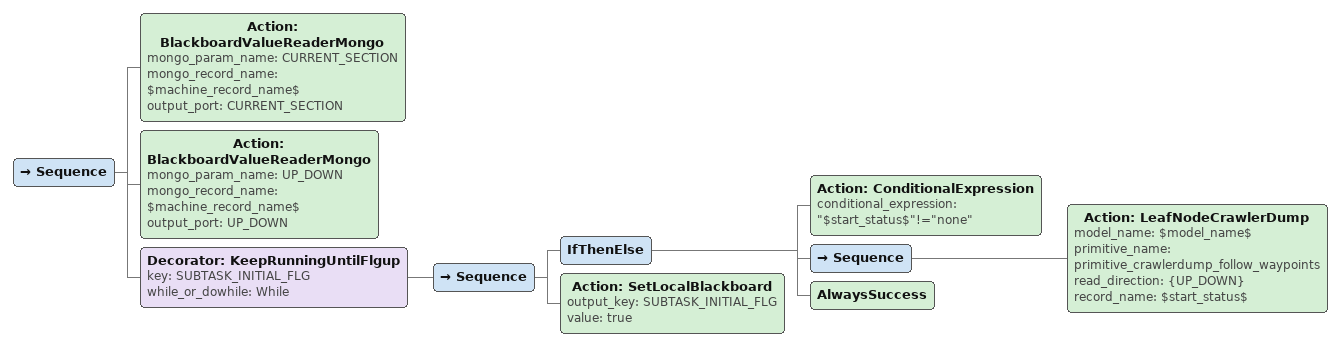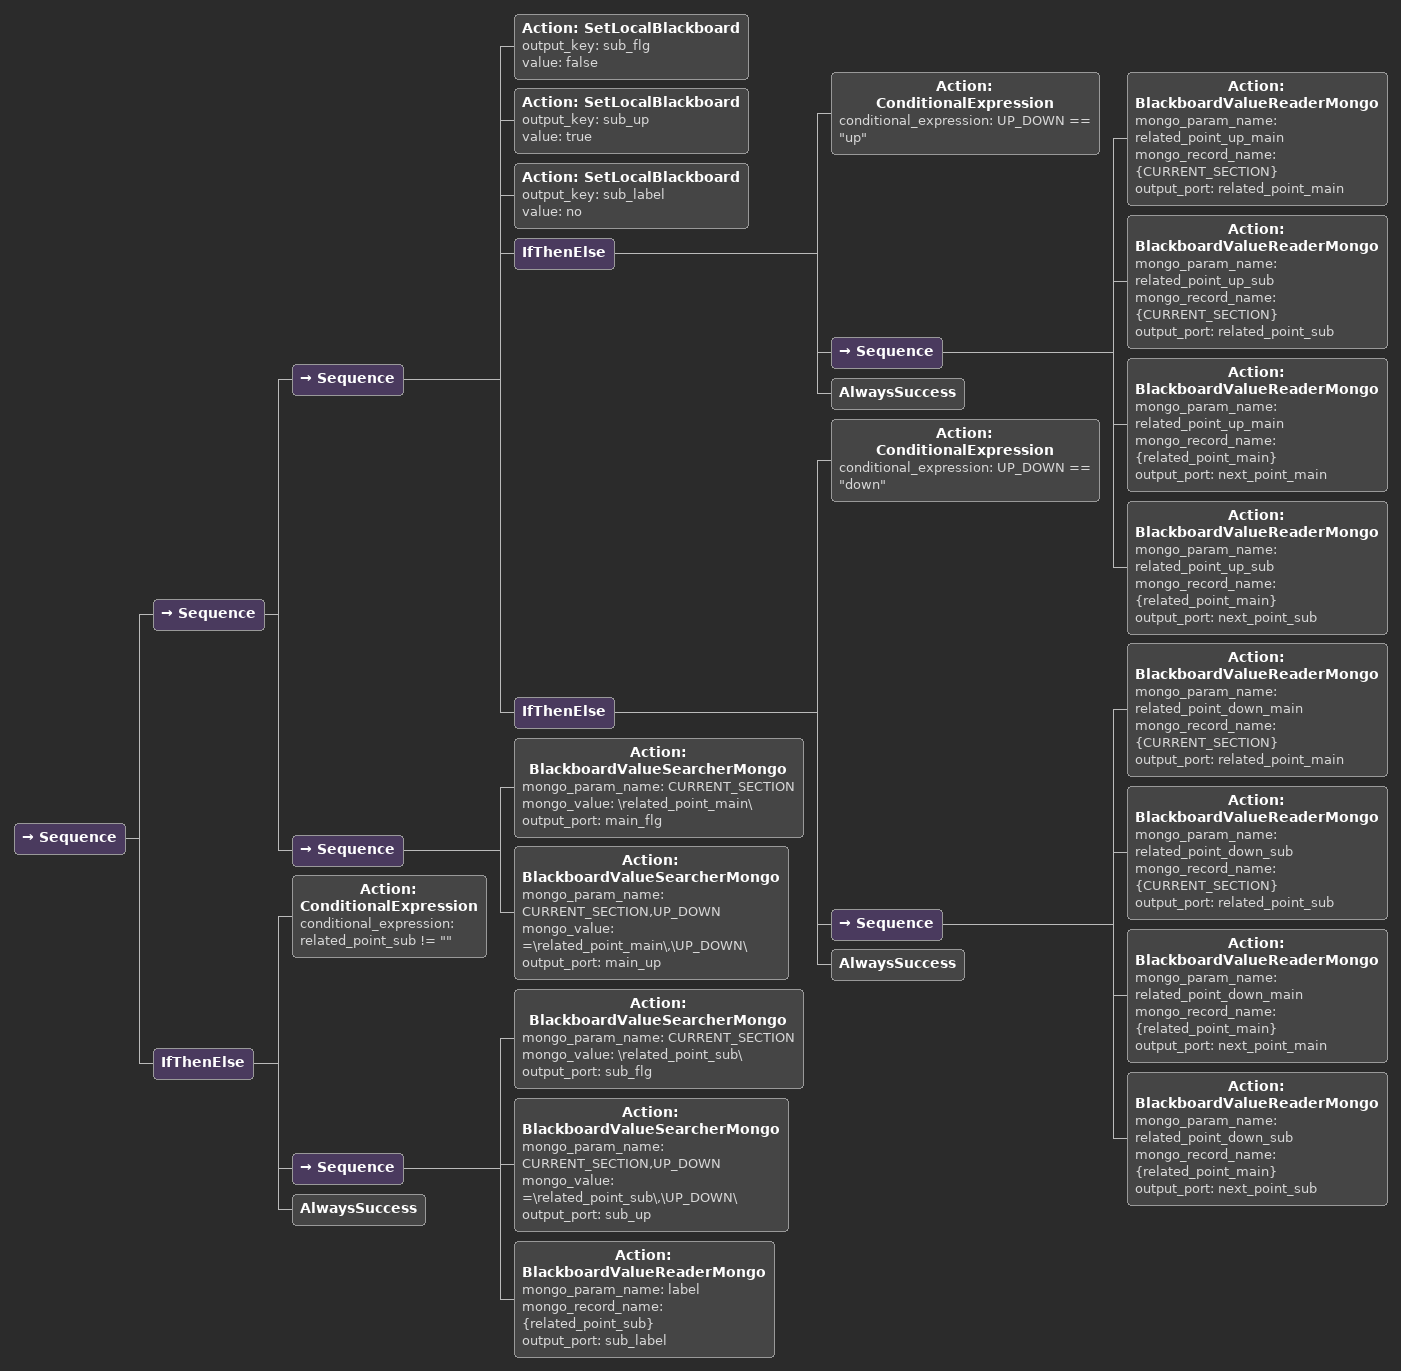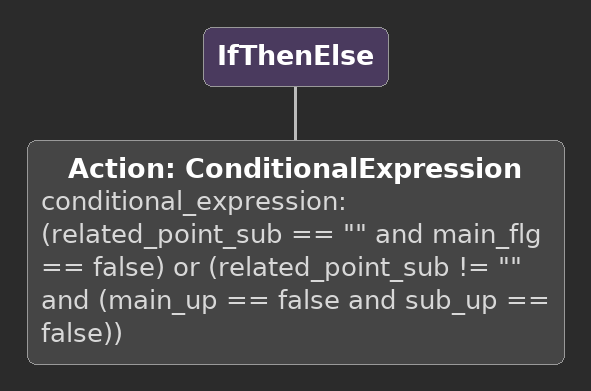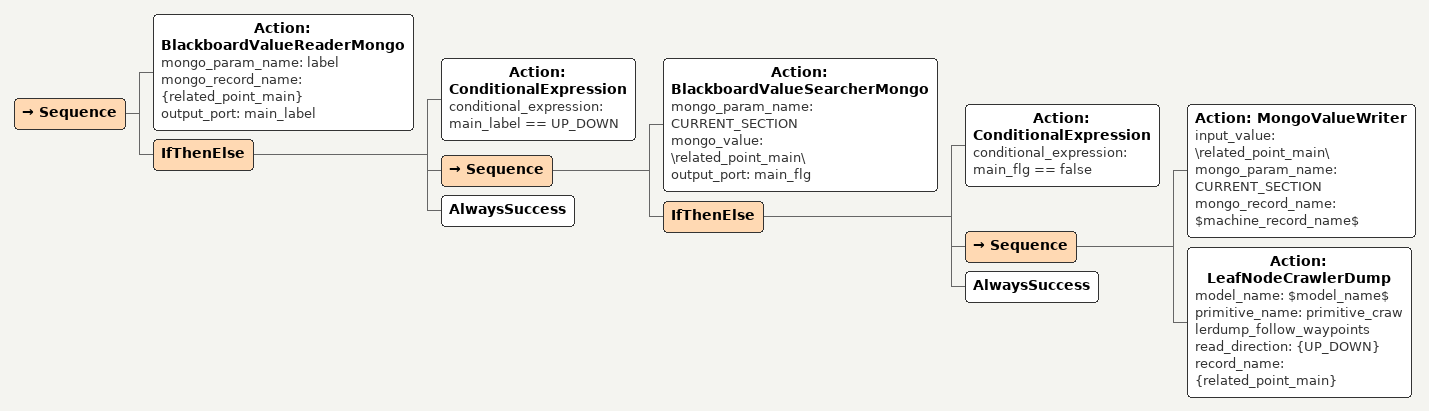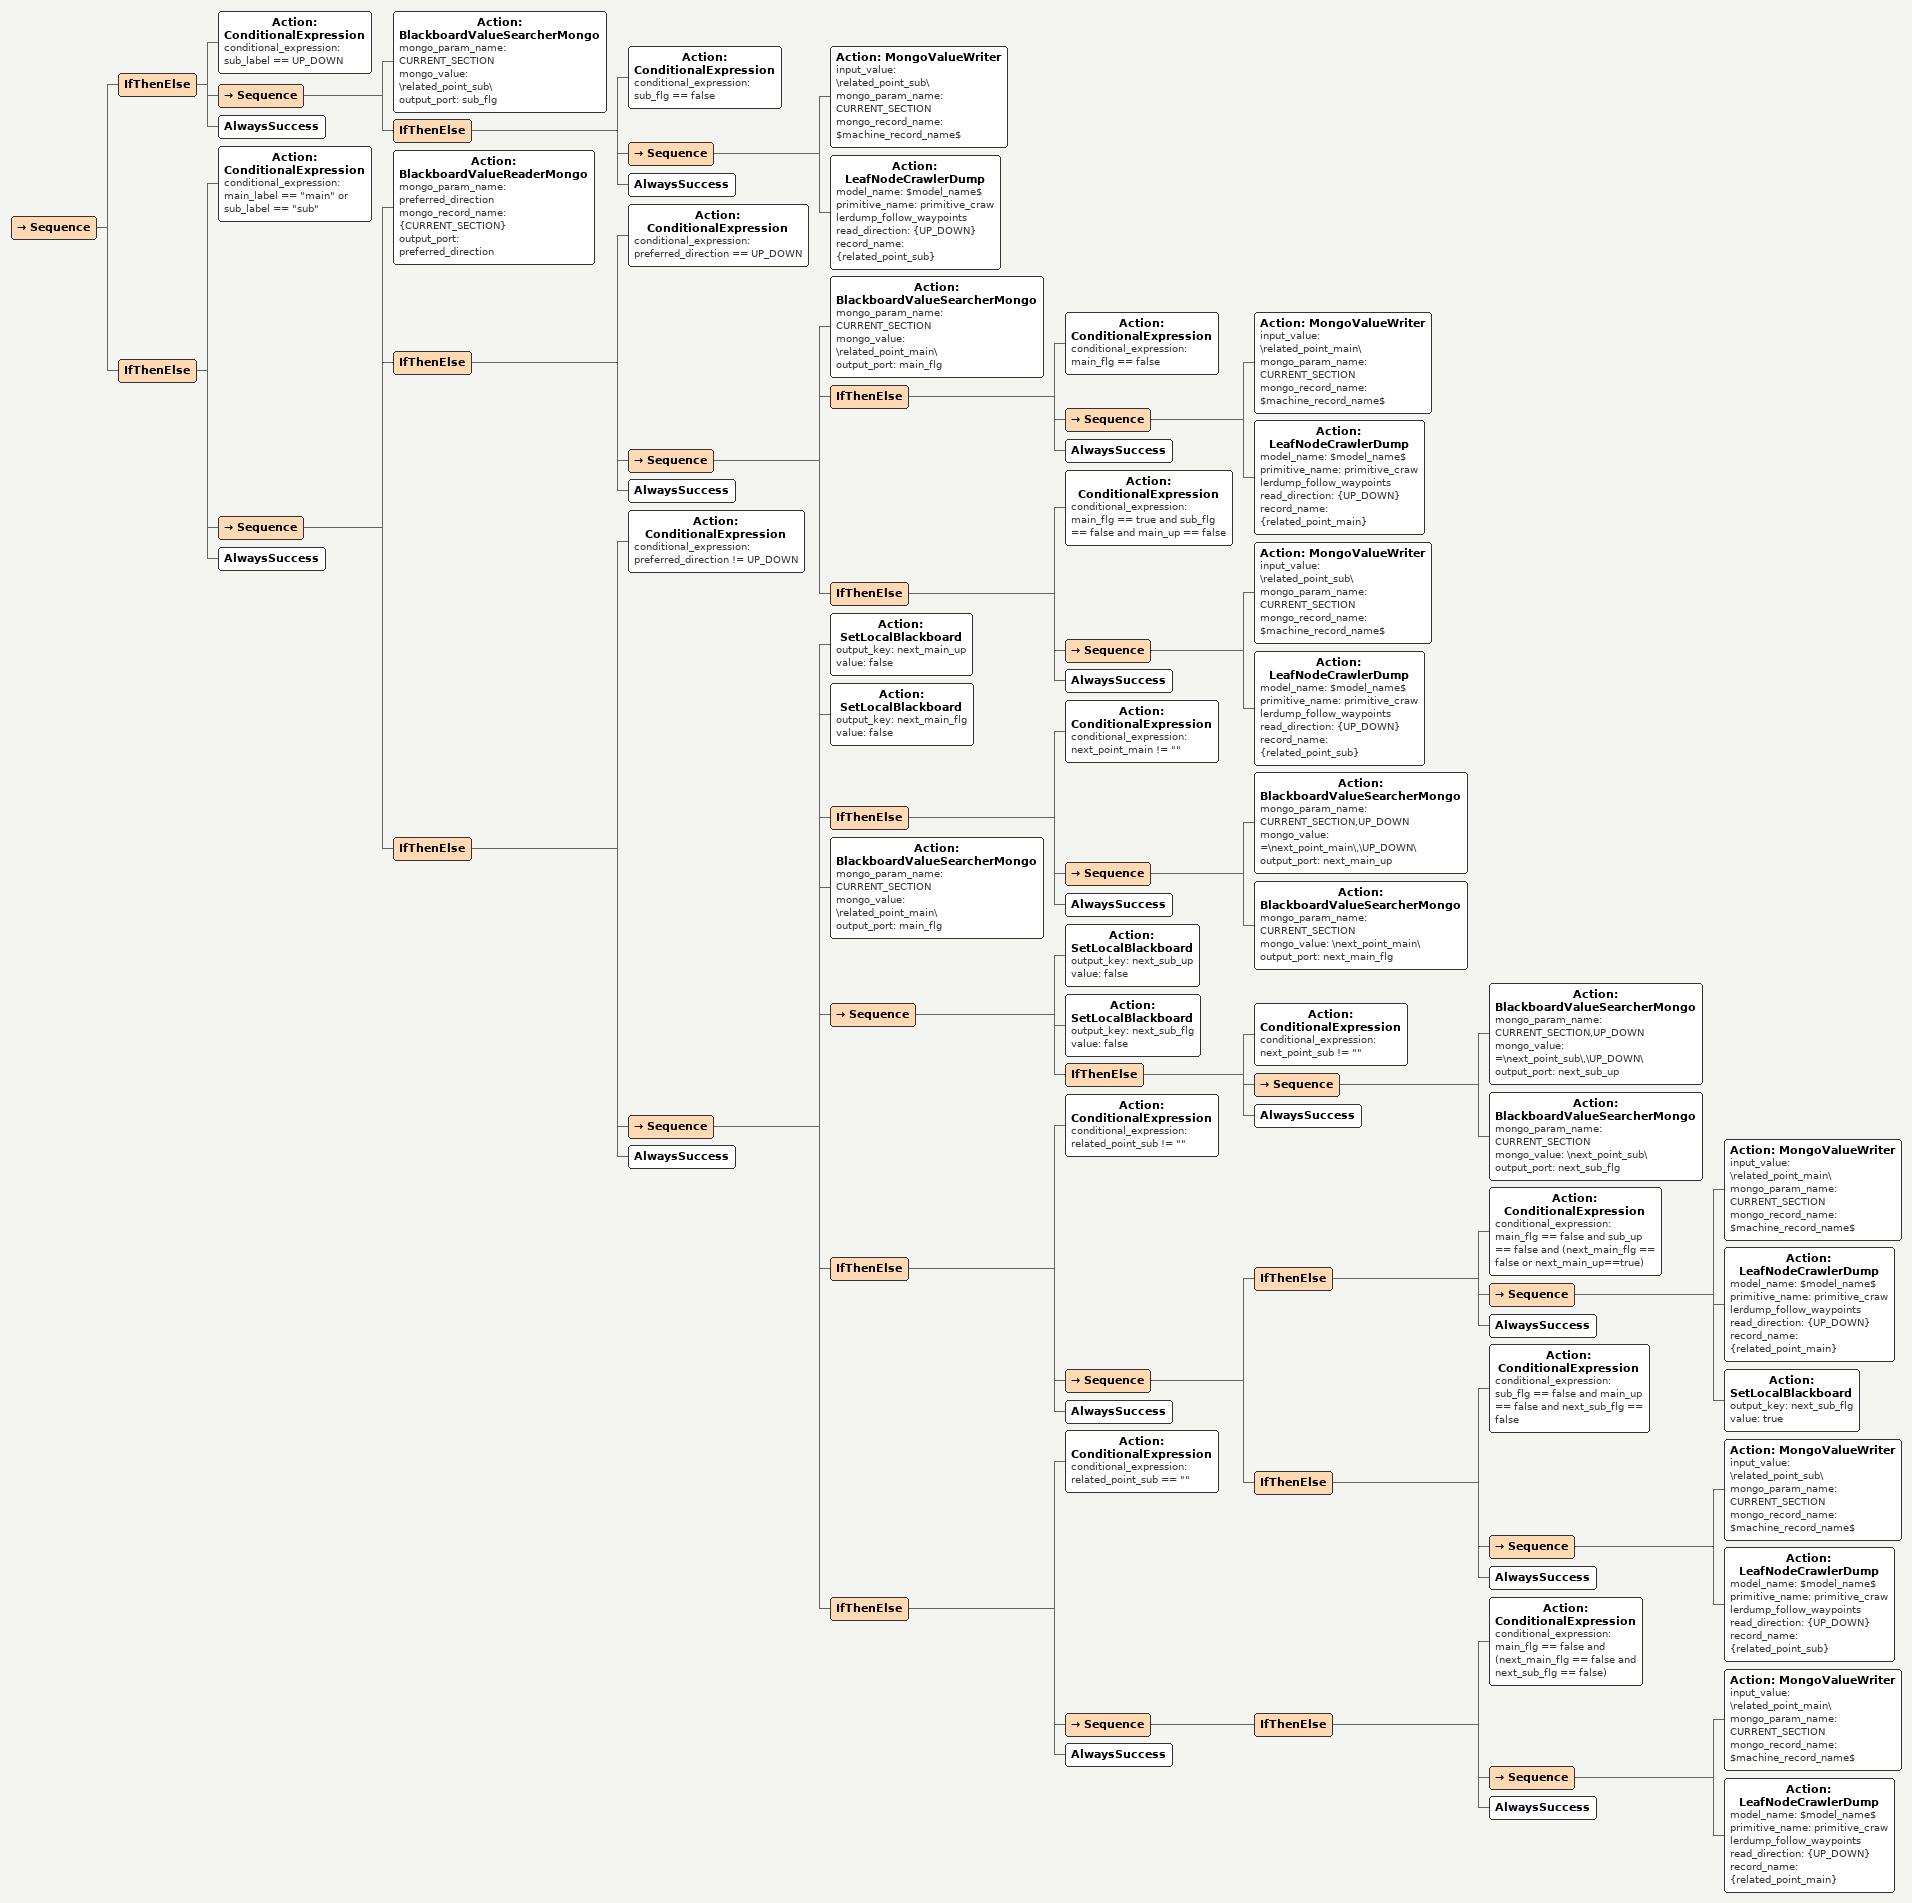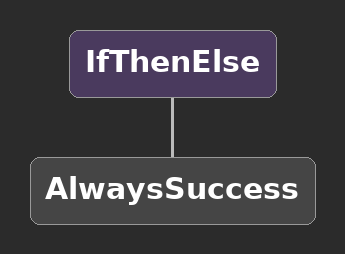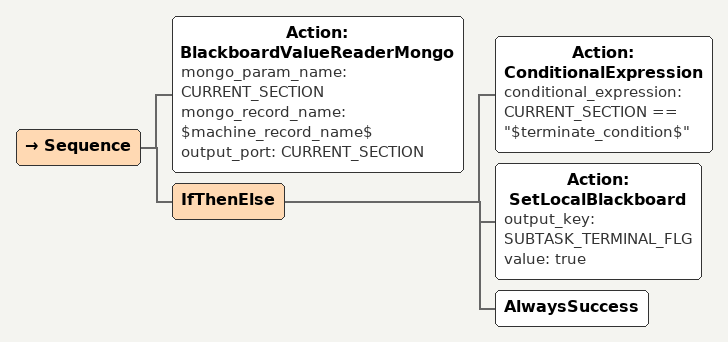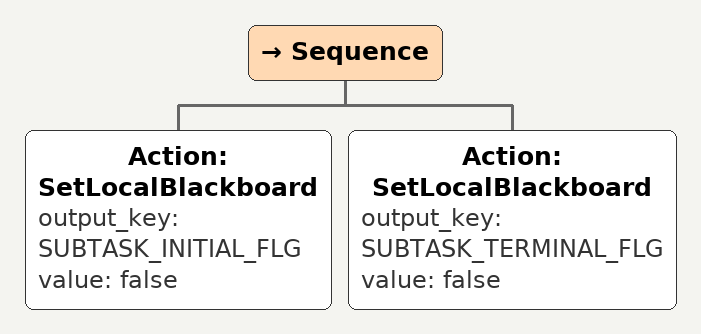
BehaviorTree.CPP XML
<Sequence>
    <Action ID="BlackboardValueReaderMongo" mongo_param_name="CURRENT_SECTION" mongo_record_name="$machine_record_name$" output_port="CURRENT_SECTION"/>
    <Action ID="BlackboardValueReaderMongo" mongo_param_name="UP_DOWN" mongo_record_name="$machine_record_name$" output_port="UP_DOWN"/>
    <Decorator ID="KeepRunningUntilFlgup" key="SUBTASK_INITIAL_FLG" while_or_dowhile="While">
        <Sequence>
            <IfThenElse>
                <Action ID="ConditionalExpression" conditional_expression="&quot;$start_status$&quot;!=&quot;none&quot;"/>
                <Sequence>
                    <Action ID="LeafNodeCrawlerDump" model_name="$model_name$" primitive_name="primitive_crawlerdump_follow_waypoints" read_direction="{UP_DOWN}" record_name="$start_status$"/>
                </Sequence>
                <AlwaysSuccess/>
            </IfThenElse>
            <Action ID="SetLocalBlackboard" output_key="SUBTASK_INITIAL_FLG" value="true"/>
        </Sequence>
    </Decorator>
</Sequence>

<Sequence>
    <Sequence>
        <Sequence>
            <Action ID="SetLocalBlackboard" output_key="sub_flg" value="false"/>
            <Action ID="SetLocalBlackboard" output_key="sub_up" value="true"/>
            <Action ID="SetLocalBlackboard" output_key="sub_label" value="no"/>
            <IfThenElse>
                <Action ID="ConditionalExpression" conditional_expression="UP_DOWN == &quot;up&quot;"/>
                <Sequence>
                    <Action ID="BlackboardValueReaderMongo" mongo_param_name="related_point_up_main" mongo_record_name="{CURRENT_SECTION}" output_port="related_point_main"/>
                    <Action ID="BlackboardValueReaderMongo" mongo_param_name="related_point_up_sub" mongo_record_name="{CURRENT_SECTION}" output_port="related_point_sub"/>
                    <Action ID="BlackboardValueReaderMongo" mongo_param_name="related_point_up_main" mongo_record_name="{related_point_main}" output_port="next_point_main"/>
                    <Action ID="BlackboardValueReaderMongo" mongo_param_name="related_point_up_sub" mongo_record_name="{related_point_main}" output_port="next_point_sub"/>
                </Sequence>
                <AlwaysSuccess/>
            </IfThenElse>
            <IfThenElse>
                <Action ID="ConditionalExpression" conditional_expression="UP_DOWN == &quot;down&quot;"/>
                <Sequence>
                    <Action ID="BlackboardValueReaderMongo" mongo_param_name="related_point_down_main" mongo_record_name="{CURRENT_SECTION}" output_port="related_point_main"/>
                    <Action ID="BlackboardValueReaderMongo" mongo_param_name="related_point_down_sub" mongo_record_name="{CURRENT_SECTION}" output_port="related_point_sub"/>
                    <Action ID="BlackboardValueReaderMongo" mongo_param_name="related_point_down_main" mongo_record_name="{related_point_main}" output_port="next_point_main"/>
                    <Action ID="BlackboardValueReaderMongo" mongo_param_name="related_point_down_sub" mongo_record_name="{related_point_main}" output_port="next_point_sub"/>
                </Sequence>
                <AlwaysSuccess/>
            </IfThenElse>
        </Sequence>
        <Sequence>
            <Action ID="BlackboardValueSearcherMongo" mongo_param_name="CURRENT_SECTION" mongo_value="\related_point_main\" output_port="main_flg"/>
            <Action ID="BlackboardValueSearcherMongo" mongo_param_name="CURRENT_SECTION,UP_DOWN" mongo_value="=\related_point_main\,\UP_DOWN\" output_port="main_up"/>
        </Sequence>
    </Sequence>
    <IfThenElse>
        <Action ID="ConditionalExpression" conditional_expression="related_point_sub != &quot;&quot;"/>
        <Sequence>
            <Action ID="BlackboardValueSearcherMongo" mongo_param_name="CURRENT_SECTION" mongo_value="\related_point_sub\" output_port="sub_flg"/>
            <Action ID="BlackboardValueSearcherMongo" mongo_param_name="CURRENT_SECTION,UP_DOWN" mongo_value="=\related_point_sub\,\UP_DOWN\" output_port="sub_up"/>
            <Action ID="BlackboardValueReaderMongo" mongo_param_name="label" mongo_record_name="{related_point_sub}" output_port="sub_label"/>
        </Sequence>
        <AlwaysSuccess/>
    </IfThenElse>
</Sequence>

<IfThenElse>
    <Action ID="ConditionalExpression" conditional_expression="(related_point_sub == &quot;&quot; and main_flg == false) or (related_point_sub != &quot;&quot; and (main_up == false and sub_up == false))"/>
</IfThenElse>

<Sequence>
    <Action ID="BlackboardValueReaderMongo" mongo_param_name="label" mongo_record_name="{related_point_main}" output_port="main_label"/>
    <IfThenElse>
        <Action ID="ConditionalExpression" conditional_expression="main_label == UP_DOWN"/>
        <Sequence>
            <Action ID="BlackboardValueSearcherMongo" mongo_param_name="CURRENT_SECTION" mongo_value="\related_point_main\" output_port="main_flg"/>
            <IfThenElse>
                <Action ID="ConditionalExpression" conditional_expression="main_flg == false"/>
                <Sequence>
                    <Action ID="MongoValueWriter" input_value="\related_point_main\" mongo_param_name="CURRENT_SECTION" mongo_record_name="$machine_record_name$"/>
                    <Action ID="LeafNodeCrawlerDump" model_name="$model_name$" primitive_name="primitive_crawlerdump_follow_waypoints" read_direction="{UP_DOWN}" record_name="{related_point_main}"/>
                </Sequence>
                <AlwaysSuccess/>
            </IfThenElse>
        </Sequence>
        <AlwaysSuccess/>
    </IfThenElse>
</Sequence>

<Sequence>
    <IfThenElse>
        <Action ID="ConditionalExpression" conditional_expression="sub_label == UP_DOWN"/>
        <Sequence>
            <Action ID="BlackboardValueSearcherMongo" mongo_param_name="CURRENT_SECTION" mongo_value="\related_point_sub\" output_port="sub_flg"/>
            <IfThenElse>
                <Action ID="ConditionalExpression" conditional_expression="sub_flg == false"/>
                <Sequence>
                    <Action ID="MongoValueWriter" input_value="\related_point_sub\" mongo_param_name="CURRENT_SECTION" mongo_record_name="$machine_record_name$"/>
                    <Action ID="LeafNodeCrawlerDump" model_name="$model_name$" primitive_name="primitive_crawlerdump_follow_waypoints" read_direction="{UP_DOWN}" record_name="{related_point_sub}"/>
                </Sequence>
                <AlwaysSuccess/>
            </IfThenElse>
        </Sequence>
        <AlwaysSuccess/>
    </IfThenElse>
    <IfThenElse>
        <Action ID="ConditionalExpression" conditional_expression="main_label == &quot;main&quot; or sub_label == &quot;sub&quot;"/>
        <Sequence>
            <Action ID="BlackboardValueReaderMongo" mongo_param_name="preferred_direction" mongo_record_name="{CURRENT_SECTION}" output_port="preferred_direction"/>
            <IfThenElse>
                <Action ID="ConditionalExpression" conditional_expression="preferred_direction == UP_DOWN"/>
                <Sequence>
                    <Action ID="BlackboardValueSearcherMongo" mongo_param_name="CURRENT_SECTION" mongo_value="\related_point_main\" output_port="main_flg"/>
                    <IfThenElse>
                        <Action ID="ConditionalExpression" conditional_expression="main_flg == false"/>
                        <Sequence>
                            <Action ID="MongoValueWriter" input_value="\related_point_main\" mongo_param_name="CURRENT_SECTION" mongo_record_name="$machine_record_name$"/>
                            <Action ID="LeafNodeCrawlerDump" model_name="$model_name$" primitive_name="primitive_crawlerdump_follow_waypoints" read_direction="{UP_DOWN}" record_name="{related_point_main}"/>
                        </Sequence>
                        <AlwaysSuccess/>
                    </IfThenElse>
                    <IfThenElse>
                        <Action ID="ConditionalExpression" conditional_expression="main_flg == true and sub_flg == false and main_up == false"/>
                        <Sequence>
                            <Action ID="MongoValueWriter" input_value="\related_point_sub\" mongo_param_name="CURRENT_SECTION" mongo_record_name="$machine_record_name$"/>
                            <Action ID="LeafNodeCrawlerDump" model_name="$model_name$" primitive_name="primitive_crawlerdump_follow_waypoints" read_direction="{UP_DOWN}" record_name="{related_point_sub}"/>
                        </Sequence>
                        <AlwaysSuccess/>
                    </IfThenElse>
                </Sequence>
                <AlwaysSuccess/>
            </IfThenElse>
            <IfThenElse>
                <Action ID="ConditionalExpression" conditional_expression="preferred_direction != UP_DOWN"/>
                <Sequence>
                    <Action ID="SetLocalBlackboard" output_key="next_main_up" value="false"/>
                    <Action ID="SetLocalBlackboard" output_key="next_main_flg" value="false"/>
                    <IfThenElse>
                        <Action ID="ConditionalExpression" conditional_expression="next_point_main != &quot;&quot;"/>
                        <Sequence>
                            <Action ID="BlackboardValueSearcherMongo" mongo_param_name="CURRENT_SECTION,UP_DOWN" mongo_value="=\next_point_main\,\UP_DOWN\" output_port="next_main_up"/>
                            <Action ID="BlackboardValueSearcherMongo" mongo_param_name="CURRENT_SECTION" mongo_value="\next_point_main\" output_port="next_main_flg"/>
                        </Sequence>
                        <AlwaysSuccess/>
                    </IfThenElse>
                    <Action ID="BlackboardValueSearcherMongo" mongo_param_name="CURRENT_SECTION" mongo_value="\related_point_main\" output_port="main_flg"/>
                    <Sequence>
                        <Action ID="SetLocalBlackboard" output_key="next_sub_up" value="false"/>
                        <Action ID="SetLocalBlackboard" output_key="next_sub_flg" value="false"/>
                        <IfThenElse>
                            <Action ID="ConditionalExpression" conditional_expression="next_point_sub != &quot;&quot;"/>
                            <Sequence>
                                <Action ID="BlackboardValueSearcherMongo" mongo_param_name="CURRENT_SECTION,UP_DOWN" mongo_value="=\next_point_sub\,\UP_DOWN\" output_port="next_sub_up"/>
                                <Action ID="BlackboardValueSearcherMongo" mongo_param_name="CURRENT_SECTION" mongo_value="\next_point_sub\" output_port="next_sub_flg"/>
                            </Sequence>
                            <AlwaysSuccess/>
                        </IfThenElse>
                    </Sequence>
                    <IfThenElse>
                        <Action ID="ConditionalExpression" conditional_expression="related_point_sub != &quot;&quot;"/>
                        <Sequence>
                            <IfThenElse>
                                <Action ID="ConditionalExpression" conditional_expression="main_flg == false and sub_up == false and (next_main_flg == false or next_main_up==true)"/>
                                <Sequence>
                                    <Action ID="MongoValueWriter" input_value="\related_point_main\" mongo_param_name="CURRENT_SECTION" mongo_record_name="$machine_record_name$"/>
                                    <Action ID="LeafNodeCrawlerDump" model_name="$model_name$" primitive_name="primitive_crawlerdump_follow_waypoints" read_direction="{UP_DOWN}" record_name="{related_point_main}"/>
                                    <Action ID="SetLocalBlackboard" output_key="next_sub_flg" value="true"/>
                                </Sequence>
                                <AlwaysSuccess/>
                            </IfThenElse>
                            <IfThenElse>
                                <Action ID="ConditionalExpression" conditional_expression="sub_flg == false and main_up == false and next_sub_flg == false"/>
                                <Sequence>
                                    <Action ID="MongoValueWriter" input_value="\related_point_sub\" mongo_param_name="CURRENT_SECTION" mongo_record_name="$machine_record_name$"/>
                                    <Action ID="LeafNodeCrawlerDump" model_name="$model_name$" primitive_name="primitive_crawlerdump_follow_waypoints" read_direction="{UP_DOWN}" record_name="{related_point_sub}"/>
                                </Sequence>
                                <AlwaysSuccess/>
                            </IfThenElse>
                        </Sequence>
                        <AlwaysSuccess/>
                    </IfThenElse>
                    <IfThenElse>
                        <Action ID="ConditionalExpression" conditional_expression="related_point_sub == &quot;&quot;"/>
                        <Sequence>
                            <IfThenElse>
                                <Action ID="ConditionalExpression" conditional_expression="main_flg == false and (next_main_flg == false and next_sub_flg == false) "/>
                                <Sequence>
                                    <Action ID="MongoValueWriter" input_value="\related_point_main\" mongo_param_name="CURRENT_SECTION" mongo_record_name="$machine_record_name$"/>
                                    <Action ID="LeafNodeCrawlerDump" model_name="$model_name$" primitive_name="primitive_crawlerdump_follow_waypoints" read_direction="{UP_DOWN}" record_name="{related_point_main}"/>
                                </Sequence>
                                <AlwaysSuccess/>
                            </IfThenElse>
                        </Sequence>
                        <AlwaysSuccess/>
                    </IfThenElse>
                </Sequence>
                <AlwaysSuccess/>
            </IfThenElse>
        </Sequence>
        <AlwaysSuccess/>
    </IfThenElse>
</Sequence>

<IfThenElse>
    <AlwaysSuccess/>
</IfThenElse>

<Sequence>
    <Action ID="BlackboardValueReaderMongo" mongo_param_name="CURRENT_SECTION" mongo_record_name="$machine_record_name$" output_port="CURRENT_SECTION"/>
    <IfThenElse>
        <Action ID="ConditionalExpression" conditional_expression="CURRENT_SECTION == &quot;$terminate_condition$&quot;"/>
        <Action ID="SetLocalBlackboard" output_key="SUBTASK_TERMINAL_FLG" value="true"/>
        <AlwaysSuccess/>
    </IfThenElse>
</Sequence>

<Sequence>
    <Action ID="SetLocalBlackboard" output_key="SUBTASK_INITIAL_FLG" value="false"/>
    <Action ID="SetLocalBlackboard" output_key="SUBTASK_TERMINAL_FLG" value="false"/>
</Sequence>
